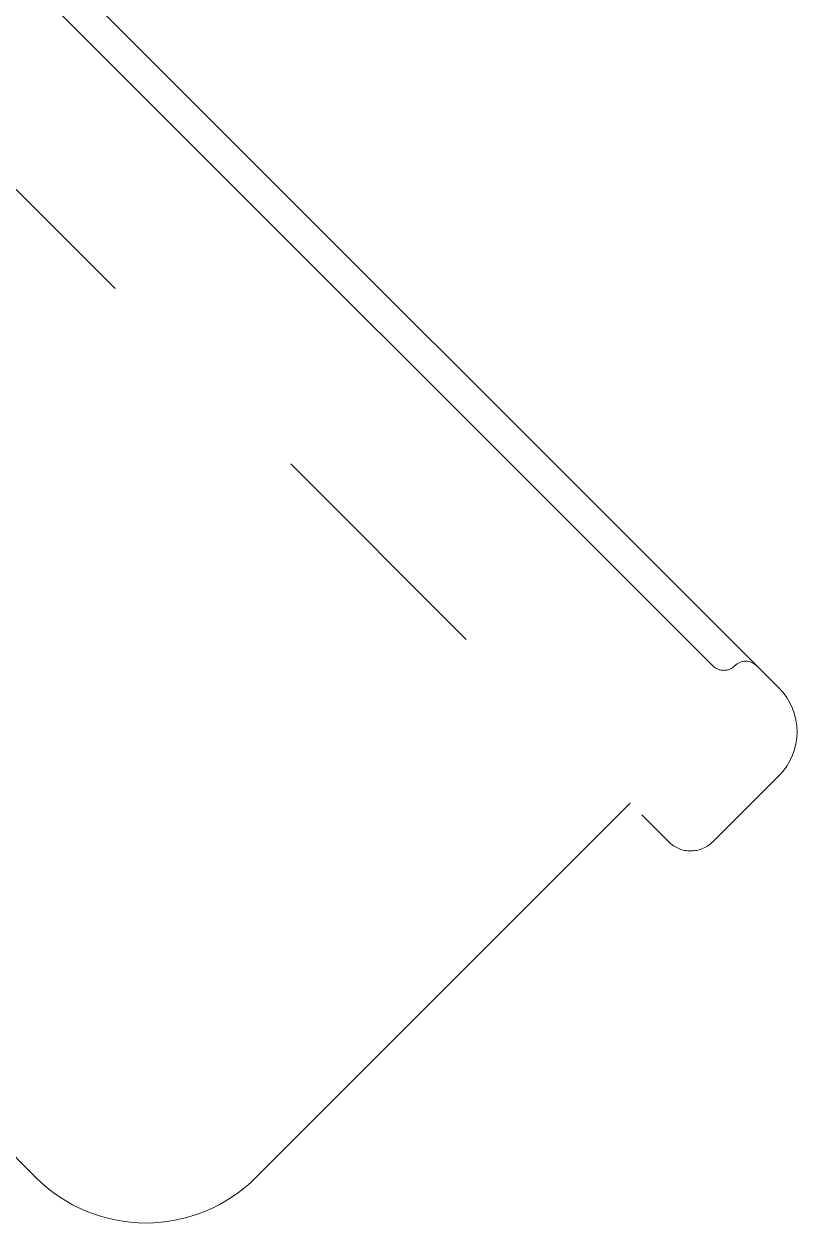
# Model space of a CAD drawing. Header units: millimetres. Extents: x -46397 to 283259, y -8690 to 23983.
# Drawn here: x 188896.9 to 188935.8, y -2156.7 to -2096.3 of the extents above; entities that cross this region are included whole.
import ezdxf

# ---------------------------------------------------------------- set-up
doc = ezdxf.new("R2010")
doc.units = ezdxf.units.MM
doc.linetypes.add('CENTER', pattern=[2, 1.25, -0.25, 0.25, -0.25])
doc.layers.add('mDƯỜNG TÂM', color=8, linetype='CENTER', lineweight=0)

# ---------------------------------------------------------------- blocks, each defined once
blk = doc.blocks.new('hhg')
at = {"layer": 'mDƯỜNG TÂM', "color": 8, "ltscale": 50}
for p, q in [((817.504, -694.982), (747.649, -625.128)), ((814.177, -693.873), (748.758, -628.454)), ((739.888, -630.672), (811.96, -702.744)), ((722.979, -662.55), (780.082, -719.653)), ((817.504, -699.417), (814.177, -702.744)), ((791.17, -719.653), (810.019, -700.803))]:
    blk.add_line(p, q, dxfattribs=at)
for centre, radius, start, end in [((814.732, -693.319), 0.784, 225, 315), ((815.84, -694.428), 0.784, 45, 135), ((815.286, -697.2), 3.136, 315, 45), ((813.068, -701.635), 1.568, 225, 315), ((785.626, -714.109), 7.84, 225, 315)]:
    blk.add_arc(centre, radius, start, end, dxfattribs=at)

msp = doc.modelspace()

# ---------------------------------------------------------------- block references
msp.add_blockref('hhg', (188117.395, -1434.796, -1.499))

doc.saveas('drawing.dxf')
